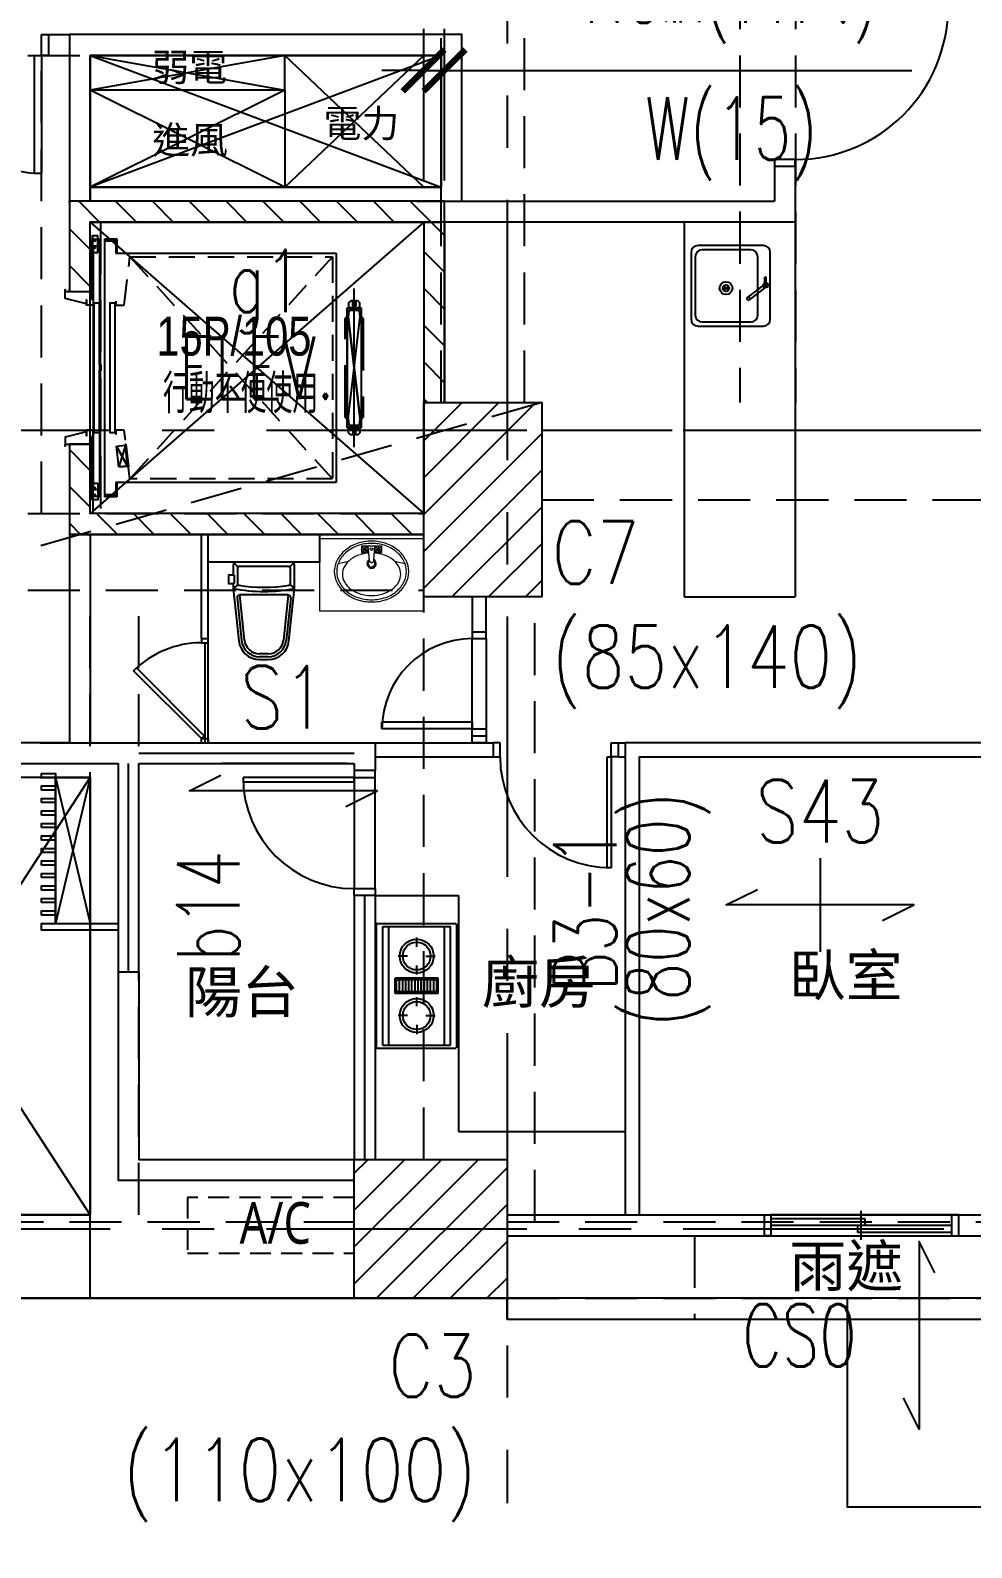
# Model space of a CAD drawing. Header units: millimetres. Extents: x -3377 to 119122, y -22007 to 15479.
# Drawn here: x 65733 to 66411, y 4645 to 5737 of the extents above; entities that cross this region are included whole.
import ezdxf
from ezdxf.enums import TextEntityAlignment as Align

# ---------------------------------------------------------------- set-up
doc = ezdxf.new("R2010")
doc.units = ezdxf.units.MM
doc.header["$LTSCALE"] = 150
doc.header["$MEASUREMENT"] = 0
for name, pattern in [('11', [0.15, 0.1, -0.05]), ('CENTER', [2, 1.25, -0.25, 0.25, -0.25]), ('DIVIDE2', [15.875, 6.35, -3.175, 0, -3.175, 0, -3.175]), ('DOT', [0.25, 0, -0.25]), ('HIDDEN', [0.375, 0.25, -0.125]), ('HIDDEN2', [0.1875, 0.125, -0.0625]), ('PHANTOM2', [31.75, 15.875, -3.175, 3.175, -3.175, 3.175, -3.175])]:
    doc.linetypes.add(name, pattern=pattern)
doc.layers.get('0').update_dxf_attribs({"plot": 0})
for name, color, linetype, plot in [('AREA', 3, 'Continuous', False), ('S-ARCH', 252, 'Continuous', False), ('機電', 11, 'Continuous', False)]:
    doc.layers.add(name, color=color, linetype=linetype, plot=plot)
for name, color, linetype in [('ASSLN', 8, 'Continuous'), ('BEAM', 251, 'DOT'), ('CENTER', 1, 'CENTER'), ('COL', 1, 'Continuous'), ('E-TXT', 7, 'Continuous'), ('FIN', 5, 'Continuous'), ('HIDDEN', 2, 'HIDDEN'), ('OPEN', 4, 'Continuous'), ('S-COL', 7, 'Continuous'), ('S-COLB', 4, 'HIDDEN'), ('S-CONCWALL', 30, 'Continuous'), ('S-DIM', 2, 'Continuous'), ('S-GRID', 1, 'CENTER'), ('S-HATCH-COL', 13, 'Continuous'), ('S-HATCH-CONCWALL', 161, 'Continuous'), ('S-OPEN', 13, 'Continuous'), ('S-RCBMB', 3, 'HIDDEN'), ('S-RCBMG', 2, 'HIDDEN'), ('S-SLAB', 5, 'Continuous'), ('S-SLABT', 2, 'Continuous'), ('S-TEXT', 2, 'Continuous'), ('S-TEXTB', 3, 'Continuous'), ('S-TEXTC', 3, 'Continuous'), ('S-TEXTG', 2, 'Continuous'), ('TEXT', 2, 'Continuous'), ('TOIL', 6, 'Continuous'), ('TOILET', 141, 'Continuous'), ('WALL', 2, 'Continuous'), ('WALL2', 3, 'Continuous'), ('WALL3', 4, 'Continuous')]:
    doc.layers.add(name, color=color, linetype=linetype)
doc.styles.add('3E', font='simplex.shx', dxfattribs={"width": 0.8, "height": 45, "bigfont": 'dayus.shx'})
doc.styles.add('CHINESET', font='c2.shx', dxfattribs={"bigfont": 'china.shx'})
doc.styles.add('CS4', font='romans.shx', dxfattribs={"width": 0.7, "height": 45, "bigfont": 'lsp.shx'})
doc.styles.add('HH', font='')
doc.styles.get('HH').set_extended_font_data('Microsoft JhengHei')
doc.dimstyles.new('DIM150', dxfattribs={"dimscale": 15, "dimtxt": 3, "dimasz": 2, "dimexe": 2, "dimexo": 2, "dimgap": 1, "dimtad": 1, "dimdec": 1, "dimdsep": 46, "dimtxsty": 'CS4', "dimblk1": 'ARCHTICK', "dimblk2": 'ARCHTICK', "dimsah": 1, "dimcen": 2, "dimdle": 2, "dimadec": 0, "dimazin": 0, "dimtfac": 1, "dimtdec": 1, "dimtmove": 0, "dimatfit": 3, "dimldrblk": 'TAA', "dimfxl": 0, "dimtolj": 1, "dimarcsym": 0})

# ---------------------------------------------------------------- blocks, each defined once
blk = doc.blocks.new('LINE(2)')
at = {"layer": 'S-GRID'}
for points in [[(-6585.87, -344.9), (-6585.87, -3083.41)], [(-8859.11, -2310.91), (-5430.87, -2310.91)], [(-8859.11, -2885.91), (-5430.87, -2885.91)]]:
    blk.add_lwpolyline(points, dxfattribs=at)
blk = doc.blocks.new('COL(2F-16F)')
for points in [[(-6645.9, -2290.9), (-6560.9, -2290.9), (-6560.9, -2430.9), (-6645.9, -2430.9)], [(-6695.9, -2835.9), (-6585.9, -2835.9), (-6585.9, -2935.9), (-6695.9, -2935.9)]]:
    blk.add_lwpolyline(points, close=True)
blk = doc.blocks.new('WALL(2F-14F)')
blk.add_lwpolyline([(-6630.9, -2290.9), (-6630.9, -2145.9), (-6900.9, -2145.9), (-6900.9, -2210.9), (-6885.9, -2210.9), (-6885.9, -2160.9), (-6645.9, -2160.9), (-6645.9, -2290.9), (-6630.9, -2290.9)])
at = {"elevation": 1.1}
blk.add_lwpolyline([(-6645.9, -2370.9), (-6885.9, -2370.9), (-6885.9, -2320.9), (-6900.9, -2320.9), (-6900.9, -2385.9), (-6645.9, -2385.9), (-6645.9, -2370.9)], dxfattribs=at)
blk = doc.blocks.new('_ARCHTICK')
at = {"color": 0, "linetype": 'ByBlock', "const_width": 0.15}
blk.add_lwpolyline([(-0.5, -0.5), (0.5, 0.5)], dxfattribs=at)
blk = doc.blocks.new('*D130')
at = {"layer": 'DEFPOINTS', "color": 0, "transparency": 16777216}
for p in [(66031.5, 5708.4), (66016.5, 5599.2), (66031.5, 5599.2)]:
    blk.add_point(p, dxfattribs=at)
at = {"layer": 'S-DIM', "color": 0, "lineweight": -2, "transparency": 16777216}
for p, q in [((66016.5, 5629.2), (66016.5, 5738.4)), ((66031.5, 5629.2), (66031.5, 5738.4)), ((66016.5, 5708.4), (65986.5, 5708.4)), ((66016.5, 5708.4), (66031.5, 5708.4)), ((66031.5, 5708.4), (66367.8, 5708.4))]:
    blk.add_line(p, q, dxfattribs=at)
at = {"layer": 'S-DIM', "color": 0, "lineweight": -2, "transparency": 16777216, "xscale": 30, "yscale": 30, "zscale": 30}
blk.add_blockref('_ARCHTICK', (66016.5, 5708.4), dxfattribs=at)
at = {"layer": 'S-DIM', "color": 0, "lineweight": -2, "transparency": 16777216, "xscale": 30, "yscale": 30, "zscale": 30, "rotation": 180}
blk.add_blockref('_ARCHTICK', (66031.5, 5708.4), dxfattribs=at)
at = {"layer": 'S-DIM', "color": 0, "transparency": 16777216, "char_height": 45, "attachment_point": 5, "style": 'CS4'}
for s, insert in [('\\A1;RC牆(TYP.)', (66237.9, 5757.7)), ('\\A1;W(15)', (66237.9, 5659.1))]:
    blk.add_mtext(s, dxfattribs=dict(at, insert=insert))
blk = doc.blocks.new('TAA')
at = {"linetype": 'Continuous'}
blk.add_line((0, 0), (-1.663, 0), dxfattribs=at)
blk.add_solid([(-1.5, -0.25), (-1.5, 0.25), (0, 0)], dxfattribs=at)
blk = doc.blocks.new('DwFm')
at = {"layer": 'DEFPOINTS', "color": 252, "linetype": 'HIDDEN'}
blk.add_lwpolyline([(-6560.9, -2290.9), (-12110.4, -3880.1)], dxfattribs=at)
blk = doc.blocks.new('A$C536C7597')
at = {"color": 252}
for p, q in [((-185, 225), (-185, 250)), ((-185, 225), (-325, 155)), ((-185, 155), (-325, 225)), ((-72.5, 155), (-325, 155)), ((-85, 155), (-325, 155)), ((-85, 155), (-325, 155)), ((-242.5, -173), (-242.5, -245)), ((-240, -245), (-240, -173)), ((-325, -270), (-530, -270)), ((-530, -585), (-325, -270)), ((-325, -585), (-530, -270)), ((-325, -270), (-325, -585)), ((-325, -585), (-530, -585)), ((-110, -645), (-790, -645)), ((415, -645), (-25, -645))]:
    blk.add_line(p, q, dxfattribs=at)
at = {"color": 252, "ltscale": 10}
for p, q in [((-323.2, 108), (-323.2, 120)), ((-323.2, -58), (-323.2, -80))]:
    blk.add_line(p, q, dxfattribs=at)
at = {"color": 252, "linetype": 'HIDDEN2'}
for p, q in [((-150.5, 105), (-296.5, -55)), ((-150.5, -55), (-296.5, 105))]:
    blk.add_line(p, q, dxfattribs=at)
at = {"color": 252, "linetype": 'HIDDEN'}
for p, q in [((110, -600), (110, -660)), ((-25, -660), (-25, -645))]:
    blk.add_line(p, q, dxfattribs=at)
at = {"color": 252}
for points in [[(-185, 250), (-325, 225)], [(-325, 250), (-185, 225), (-325, 225)], [(-85, 250), (-185, 155)], [(-85, 155), (-185, 250)], [(-185, 225), (-185, 155)], [(-325, 155), (-72.5, 155)], [(-325, 155), (-85, 155)], [(-325, -270), (-350, -270), (-350, -375), (-325, -375), (-325, -270), (-350, -375), (-350, -270), (-325, -375)], [(530, -645), (530, -795.5), (220, -795.5), (220, -645)]]:
    blk.add_lwpolyline(points, dxfattribs=at)
at = {"color": 252, "linetype": 'DIVIDE2'}
for points in [[(-324, -25.2), (-324, -67.5), (-318, -67.5), (-318, 117.5), (-324, 117.5), (-324, 75.2)], [(-305.9, -57.5), (-305.9, -67.9), (-314.5, -67.9), (-314.5, 117.9), (-305.9, 117.9), (-305.9, 107.5)]]:
    blk.add_lwpolyline(points, dxfattribs=at)
at = {"color": 252, "ltscale": 10}
for points in [[(-319.5, 108), (-319.5, 120), (-323.5, 120), (-323.5, 108)], [(-307, -21.5), (-307, 71.5), (-310.8, 71.5), (-310.8, -21.5)], [(-319.5, -58), (-319.5, -70), (-323.5, -70), (-323.5, -58)]]:
    blk.add_lwpolyline(points, close=True, dxfattribs=at)
at = {"color": 252, "linetype": 'PHANTOM2'}
blk.add_lwpolyline([(-317.5, -62.5), (-317.5, 112.5), (-322.8, 112.5), (-322.8, -62.5)], close=True, dxfattribs=at)
blk.add_lwpolyline([(-314.5, 25), (-314.5, 116.5), (-306.5, 116.5), (-306.5, 107.5), (-148, 107.5), (-148, -57.5), (-306.5, -57.5), (-306.5, -66.5), (-314.5, -66.5), (-314.5, 25)], dxfattribs=at)
at = {"color": 252, "linetype": 'HIDDEN2'}
for points in [[(-306.5, 73), (-306.5, 70), (-300.5, 70), (-296.5, 105), (-150.5, 105), (-150.5, -55), (-296.5, -55), (-300.5, -20), (-306.5, -20), (-306.5, -23)], [(-304.5, -46.4), (-298.1, -45.7), (-306.2, -31.5), (-298.1, -45.7), (-304.5, -46.4), (-306.2, -31.5), (-299.7, -30.8), (-298.1, -45.7), (-299.7, -30.8), (-304.5, -46.4)], [(-299.7, -30.8), (-299.8, -30), (-299.3, -30), (-297.5, -46.4), (-298, -46.4), (-298.1, -45.7)]]:
    blk.add_lwpolyline(points, dxfattribs=at)
at = {"color": 252, "ltscale": 10}
for points in [[(-325, 81.5), (-325, 80), (-323.8, 74.4), (-322.8, 74.4), (-322.8, 70), (-327.8, 70), (-327.8, 73.9), (-327.8, 71), (-343, 75), (-343, 81.5), (-343, 80), (-340, 80), (-340, 81.5), (-340, 80), (-325, 80)], [(-317.2, 25), (-317.2, 26.8), (-318.3, 26.8), (-318.3, 71.5), (-322.3, 71.5), (-322.3, -21.5), (-318.3, -21.5), (-318.3, 23.2), (-317.2, 23.2), (-317.2, 25)], [(-130, 68), (-140, 68), (-130, -18), (-140, 68), (-130, 68), (-130, -18), (-140, -18), (-140, 68), (-140, -18), (-130, 68)], [(-325, -31.5), (-325, -30), (-323.8, -24.4), (-322.8, -24.4), (-322.8, -20), (-327.8, -20), (-327.8, -23.9), (-327.8, -21), (-343, -25), (-343, -31.5), (-343, -30), (-340, -30), (-340, -31.5), (-340, -30), (-325, -30)]]:
    blk.add_lwpolyline(points, dxfattribs=at)
for points in [[(-139, 68.5), (-131, 68.5), (-131, 71.8), (-132.5, 73.3), (-133.9, 73.3), (-133.9, 69.7, -0.414214), (-134.1, 69.5), (-135.9, 69.5, -0.414214), (-136.1, 69.7), (-136.1, 73.3), (-137.5, 73.3), (-139, 71.8), (-139, 68), (-131, 68), (-131, 68.5)], [(-139, -18.4), (-131, -18.4), (-131, -21.8), (-132.5, -23.3), (-133.9, -23.3), (-133.9, -19.7, 0.414214), (-134.1, -19.5), (-135.9, -19.5, 0.414214), (-136.1, -19.7), (-136.1, -23.3), (-137.5, -23.3), (-139, -21.8), (-139, -18), (-131, -18), (-131, -18.4)]]:
    blk.add_lwpolyline(points, format="xyb", dxfattribs=at)
at = {"color": 252, "linetype": 'HIDDEN'}
blk.add_lwpolyline([(-25, -660), (-25, -660), (415, -660), (415, -645)], dxfattribs=at)
at = {"color": 252, "ltscale": 10}
for centre in [(-321.7, 116.5), (-321.7, 116.5), (-321.7, 111.5), (-321.7, 111.5), (-321.7, -61.5), (-321.7, -61.5), (-321.7, -66.5), (-321.7, -66.5)]:
    blk.add_circle(centre, 0.425, dxfattribs=at)
at = {"layer": 'AREA', "color": 252}
blk.add_lwpolyline([(-325, -585), (-530, -585), (-530, -645), (-325, -645)], close=True, dxfattribs=at)
at = {"layer": 'ASSLN', "color": 252}
for points in [[(-360, -270), (-360, -267), (-350, -267), (-350, -270)], [(-360, -279), (-360, -276), (-350, -276), (-350, -279)], [(-360, -288), (-360, -285), (-350, -285), (-350, -288)], [(-360, -297), (-360, -294), (-350, -294), (-350, -297)], [(-360, -306), (-360, -303), (-350, -303), (-350, -306)], [(-360, -315), (-360, -312), (-350, -312), (-350, -315)], [(-360, -324), (-360, -321), (-350, -321), (-350, -324)], [(-360, -333), (-360, -330), (-350, -330), (-350, -333)], [(-360, -342), (-360, -339), (-350, -339), (-350, -342)], [(-360, -351), (-360, -348), (-350, -348), (-350, -351)], [(-360, -360), (-360, -357), (-350, -357), (-350, -360)], [(-360, -369), (-360, -366), (-350, -366), (-350, -369)]]:
    blk.add_lwpolyline(points, close=True, dxfattribs=at)
blk.add_lwpolyline([(-305, -380), (-360, -380), (-360, -375), (-305, -375)], dxfattribs=at)
at = {"layer": 'BEAM', "color": 252, "linetype": 'HIDDEN'}
blk.add_line((-317.5, 130), (-317.5, -80), dxfattribs=at)
at = {"layer": 'CENTER', "color": 252}
blk.add_line((-135, -32.1), (-135, 82.1), dxfattribs=at)
at = {"layer": 'COL', "color": 252}
for points in [[(-85, 0), (0, 0), (0, -140), (-85, -140)], [(-135, -545), (-25, -545), (-25, -645), (-135, -645)]]:
    blk.add_lwpolyline(points, close=True, dxfattribs=at)
at = {"layer": 'FIN', "color": 252}
for p, q in [((159.5, 113), (112.5, 113)), ((150.5, 110), (115.5, 110)), ((107.5, 108), (107.5, 60)), ((110.5, 105), (110.5, 63)), ((155.5, 63), (155.5, 105)), ((164.5, 60), (164.5, 108)), ((161.5, 90.2), (160.5, 90.2)), ((160.5, 86.1), (160.5, 90.2)), ((161.5, 86.2), (161.5, 90.2)), ((130.3, 82.4), (135, 82.4)), ((131, 84), (134.3, 80.7)), ((131, 80.7), (134.3, 84)), ((159.5, 84.5), (147.7, 75.3)), ((160.7, 82.9), (149, 73.8)), ((159.5, 86.2), (162.8, 82.9)), ((159.5, 82.9), (162.8, 86.2)), ((148.3, 73.8), (147.6, 74.6)), ((150, 74.5), (148.7, 76.1)), ((112.5, 55), (159.5, 55)), ((115.5, 58), (150.5, 58)), ((-120, -355), (-60, -355)), ((-60, -355), (-60, -525)), ((-118.9, -464.7), (-118.9, -375.3)), ((-118.6, -375), (-61.5, -375)), ((-114.5, -377.2), (-65.6, -377.2)), ((-114.5, -462.8), (-114.5, -377.2)), ((-110, -462.8), (-110, -377.2)), ((-70, -462.8), (-70, -377.2)), ((-65.6, -462.8), (-65.6, -377.2)), ((-61.1, -464.7), (-61.1, -375.3)), ((-90, -391.9), (-90, -385.3)), ((-96.7, -398.6), (-103.4, -398.6)), ((-83.4, -398.6), (-76.7, -398.6)), ((-105.6, -425.6), (-105.6, -414.4)), ((-74.5, -414.4), (-105.6, -414.4)), ((-90, -411.9), (-90, -405.3)), ((-74.5, -425.6), (-74.5, -414.4)), ((-74.5, -425.6), (-105.6, -425.6)), ((-104.5, -424.4), (-104.5, -415.6)), ((-75.6, -415.6), (-104.5, -415.6)), ((-75.6, -424.4), (-104.5, -424.4)), ((-102.3, -424.4), (-102.3, -415.6)), ((-100, -424.4), (-100, -415.6)), ((-97.8, -424.4), (-97.8, -415.6)), ((-95.6, -424.4), (-95.6, -415.6)), ((-93.4, -424.4), (-93.4, -415.6)), ((-91.1, -424.4), (-91.1, -415.6)), ((-88.9, -424.4), (-88.9, -415.6)), ((-86.7, -424.4), (-86.7, -415.6)), ((-84.5, -424.4), (-84.5, -415.6)), ((-82.3, -424.4), (-82.3, -415.6)), ((-80, -424.4), (-80, -415.6)), ((-77.8, -424.4), (-77.8, -415.6)), ((-75.6, -424.4), (-75.6, -415.6)), ((-90, -434.7), (-90, -428.1)), ((-96.7, -441.4), (-103.4, -441.4)), ((-83.4, -441.4), (-76.7, -441.4)), ((-90, -448.1), (-90, -454.7)), ((-118.6, -465), (-61.5, -465)), ((-114.5, -462.8), (-65.6, -462.8)), ((-60, -525), (60, -525))]:
    blk.add_line(p, q, dxfattribs=at)
for points in [[(102.5, 130), (102.5, -140)], [(182.5, 130), (182.5, -140)], [(102.5, -140), (182.5, -140)]]:
    blk.add_lwpolyline(points, dxfattribs=at)
for centre, radius in [((132.6, 82.4), 4.63), ((132.6, 82.4), 2.34), ((161.2, 84.6), 1.7), ((-90, -398.6), 12.2), ((-90, -398.6), 10), ((-90, -441.4), 12.2), ((-90, -441.4), 10)]:
    blk.add_circle(centre, radius, dxfattribs=at)
for centre, radius, start, end in [((112.5, 108), 5, 90, 180), ((115.5, 105), 5, 90, 180), ((150.5, 105), 5, 0, 90), ((159.5, 108), 5, 0, 90), ((148, 74.9), 0.5, 127.959, 217.959), ((148.6, 74.1), 0.5, 217.959, 307.959), ((112.5, 60), 5, 180, 270), ((115.5, 63), 5, 180, 270), ((150.5, 63), 5, 270, 0), ((159.5, 60), 5, 270, 0), ((-118.6, -375.3), 0.333, 90, 180), ((-118.6, -464.7), 0.333, 180, 270)]:
    blk.add_arc(centre, radius, start, end, dxfattribs=at)
at = {"layer": 'HIDDEN', "color": 252}
blk.add_lwpolyline([(-128.5, 60.5), (-128.5, -10.5, -0.414214), (-129, -11), (-130.4, -11, 0.385314), (-130.9, -11.4), (-131.4, -16, -0.385314), (-131.9, -16.5), (-138.1, -16.5, -0.385314), (-138.6, -16), (-139.1, -11.4, 0.385314), (-139.6, -11), (-141, -11, -0.414214), (-141.5, -10.5), (-141.5, 60.5, -0.414214), (-141, 61), (-139.6, 61, 0.385314), (-139.1, 61.5), (-138.6, 66.1, -0.385314), (-138.1, 66.5), (-131.9, 66.5, -0.385314), (-131.4, 66.1), (-130.9, 61.5, 0.385314), (-130.4, 61), (-129, 61, -0.414214), (-128.5, 60.5, -1)], format="xyb", dxfattribs=at)
at = {"layer": 'OPEN', "color": 252, "linetype": 'Continuous'}
for p, q in [((-360, 250), (-360, 265)), ((-360, 265), (-355, 265)), ((-365, 165), (-365, 250)), ((-365, 250), (-360, 250)), ((-355, 250), (-360, 250)), ((-360, 250), (-360, 165)), ((182.5, 175), (167.5, 175)), ((167.5, 175), (167.5, 170)), ((182.5, 170), (182.5, 175)), ((-360, 165), (-365, 165)), ((-245, -170), (-245, -173)), ((-245, -173), (-240, -173)), ((-240, -173), (-240, -170)), ((-50, -165), (-50, -170)), ((-50, -170), (-40, -170)), ((-50, -235), (-50, -170)), ((-40, -170), (-40, -165)), ((-40, -170), (-40, -235)), ((-293.8, -193.2), (-291.7, -191.1)), ((-245, -242), (-293.8, -193.2)), ((-291.7, -191.1), (-242.9, -239.9)), ((-242.9, -239.9), (-245, -242)), ((-115, -235), (-115, -230)), ((-115, -230), (-50, -230)), ((-50, -235), (-115, -235)), ((-50, -230), (-50, -235)), ((-50, -240), (-50, -235)), ((-50, -235), (-40, -235)), ((-40, -235), (-40, -240)), ((-245, -245), (-245, -242)), ((-245, -242), (-240, -242)), ((-240, -242), (-240, -245)), ((-30, -245), (-35, -245)), ((-30, -255), (-30, -245)), ((50, -255), (50, -245)), ((50, -245), (55, -245)), ((-35, -255), (-30, -255)), ((47, -335), (47, -255)), ((47, -255), (50, -255)), ((55, -255), (50, -255)), ((50, -255), (50, -335)), ((-135, -270), (-215, -270)), ((-215, -270), (-215, -273)), ((-215, -273), (-135, -273)), ((-135, -265), (-135, -270)), ((-135, -270), (-120, -270)), ((-135, -270), (-135, -350)), ((-135, -273), (-135, -270)), ((-120, -270), (-120, -265)), ((-120, -350), (-120, -270)), ((50, -335), (47, -335)), ((-135, -355), (-135, -350)), ((-135, -350), (-120, -350)), ((-120, -350), (-120, -355)), ((160, -585), (165, -585)), ((165, -585), (165, -600)), ((295, -585), (165, -585)), ((165, -587.5), (232.5, -587.5)), ((230, -603), (230, -582)), ((232.5, -587.5), (232.5, -592.5)), ((300, -585), (295, -585)), ((295, -585), (295, -600)), ((165, -600), (160, -600)), ((295, -592.5), (165, -592.5)), ((165, -600), (295, -600)), ((227.5, -597.5), (227.5, -592.5)), ((295, -597.5), (227.5, -597.5)), ((295, -600), (300, -600))]:
    blk.add_line(p, q, dxfattribs=at)
at = {"layer": 'OPEN', "color": 252}
for p, q in [((-245, -170), (-245, -95)), ((-240, -170), (-240, -95)), ((-245, -170), (-240, -170))]:
    blk.add_line(p, q, dxfattribs=at)
at = {"layer": 'OPEN', "color": 252, "linetype": 'Continuous'}
for centre, radius, start, end in [((182.5, 285), 110, 270, 0), ((-360, 250), 85, 180, 270), ((-245, -242), 69, 90, 135), ((-50, -235), 65, 90, 180), ((50, -255), 80, 180, 270), ((-135, -270), 80, 180, 270)]:
    blk.add_arc(centre, radius, start, end, dxfattribs=at)
at = {"layer": 'TOIL', "color": 252}
for p, q in [((-218.7, -118.3), (-221.4, -115.6)), ((-219, -119), (-219, -130.6)), ((-182, -118), (-218, -118)), ((-181.3, -118.3), (-178.6, -115.6)), ((-181, -119), (-181, -130.6)), ((-221.4, -124.4), (-222, -124.4)), ((-221.4, -130.4), (-222, -130.4)), ((-221.4, -124.4), (-221.4, -130.4)), ((-221.4, -130.4), (-221.4, -130.4)), ((-221.4, -130.4), (-221.4, -130.4)), ((-221.4, -130.4), (-221.4, -130.4)), ((-221.4, -130.4), (-221.4, -130.4)), ((-218.8, -131.3), (-222, -134)), ((-219.3, -140.7), (-216.1, -171.4)), ((-217.5, -138.5), (-214.1, -171.1)), ((-182.7, -138.5), (-217.3, -138.5)), ((-182.5, -138.5), (-185.9, -171.1)), ((-180.7, -140.7), (-183.9, -171.4)), ((-181.2, -131.3), (-178, -134)), ((-196.9, -181), (-203.1, -181)), ((-196.9, -183), (-203.1, -183))]:
    blk.add_line(p, q, dxfattribs=at)
blk.add_lwpolyline([(-160, -95), (-160, -115), (-240, -115)], dxfattribs=at)
at = {"layer": 'TOIL', "color": 252, "elevation": 0}
blk.add_lwpolyline([(-222, -124.4), (-225.4, -124.4), (-225.4, -130.4), (-222, -130.4), (-222, -134), (-218, -171.6, 0.383798), (-203.1, -185), (-196.9, -185, 0.383798), (-182, -171.6), (-178, -134), (-178, -117, 0.414214), (-180, -115), (-220, -115, 0.414214), (-222, -117)], format="xyb", close=True, dxfattribs=at)
at = {"layer": 'TOIL', "color": 252}
for centre, radius, start, end in [((-218, -119), 1, 90, 180), ((-182, -119), 1, 0, 90), ((-218, -130.6), 1, 180, 261.2257), ((-182, -130.6), 1, 278.7743, 0), ((-200, -14), 122, 259.6111, 280.3889), ((-217.3, -140.5), 2, 90, 186.0132), ((-200, -14), 119, 261.2257, 278.7743), ((-182.7, -140.5), 2, 353.9868, 90), ((-203.1, -170), 13, 186.0132, 270), ((-203.1, -170), 11, 186.0132, 270), ((-196.9, -170), 11, 270, 353.9868), ((-196.9, -170), 13, 270, 353.9868)]:
    blk.add_arc(centre, radius, start, end, dxfattribs=at)
at = {"layer": 'TOILET', "color": 252, "lineweight": 13}
for p, q in [((-85, -95), (-160, -95)), ((-160, -95), (-160, -150)), ((-160, -98), (-85, -98)), ((-85, -95), (-85, -150)), ((-129.7, -103.1), (-115.3, -103.1)), ((-129.7, -103.1), (-129.7, -107.9)), ((-129.7, -105.5), (-124.9, -105.5)), ((-129.7, -107.9), (-124.5, -107.9)), ((-129, -107.2), (-125.6, -103.8)), ((-125.6, -107.2), (-129, -103.8)), ((-127.3, -103.1), (-127.3, -107.9)), ((-124.1, -113.7), (-124.9, -103.1)), ((-120.9, -113.7), (-120.1, -103.1)), ((-120.5, -107.9), (-115.3, -107.9)), ((-120.1, -105.5), (-115.3, -105.5)), ((-119.4, -107.2), (-116, -103.8)), ((-116, -107.2), (-119.4, -103.8)), ((-117.7, -103.1), (-117.7, -107.9)), ((-115.3, -103.1), (-115.3, -107.9)), ((-146.6, -116), (-138.9, -114.1)), ((-106.1, -114.1), (-98.4, -116)), ((-160, -150), (-85, -150))]:
    blk.add_line(p, q, dxfattribs=at)
for centre, radius in [((-127.3, -105.5), 2.39), ((-122.5, -105.5), 0.955), ((-117.7, -105.5), 2.39)]:
    blk.add_circle(centre, radius, dxfattribs=at)
for centre, radius, start, end in [((-126.9, -123.8), 22.8, 129.4005, 153.24), ((-126.9, -123.8), 21.2, 129.4005, 153.24), ((-124.2, -127.1), 27, 108.7906, 129.4006), ((-124.2, -127.1), 25.4, 108.7906, 129.4005), ((-122.5, -132.2), 32.4, 89.9999, 108.7906), ((-122.5, -132.2), 30.8, 89.9999, 108.7906), ((-122.5, -137.1), 28.8, 93.9271, 106.7646), ((-122.5, -132.2), 32.4, 71.2092, 89.9999), ((-122.5, -132.2), 30.8, 71.2092, 89.9999), ((-122.5, -137.1), 28.8, 73.2352, 86.0727), ((-120.8, -127.1), 25.4, 50.5992, 71.2092), ((-120.8, -127.1), 27, 50.5992, 71.2092), ((-118.1, -123.8), 21.2, 26.7598, 50.5993), ((-118.1, -123.8), 22.8, 26.7598, 50.5993), ((-131.1, -121.7), 18.2, 153.2399, 179.9999), ((-131.1, -121.7), 16.5, 153.2399, 179.9999), ((-132.2, -123.6), 11.3, 150.3365, 179.9999), ((-127.6, -126.3), 16.6, 126.0272, 150.3365), ((-124.5, -130.5), 21.8, 106.7646, 126.0273), ((-122.5, -116), 3.34, 118.7782, 61.2216), ((-122.5, -116), 2.39, 129.0727, 50.927), ((-122.5, -113.7), 1.56, 179.9999, 359.9999), ((-120.5, -130.5), 21.8, 53.9725, 73.2352), ((-117.4, -126.3), 16.6, 29.6633, 53.9726), ((-112.8, -123.6), 11.3, 359.9999, 29.6633), ((-113.9, -121.7), 16.5, 359.9999, 26.7599), ((-113.9, -121.7), 18.2, 359.9999, 26.7599), ((-131.1, -121.7), 18.2, 179.9999, 206.7599), ((-131.1, -121.7), 16.5, 179.9999, 206.7599), ((-126.9, -119.6), 22.8, 206.7598, 230.5993), ((-126.9, -119.6), 21.2, 206.7598, 230.5993), ((-132.2, -123.6), 11.3, 179.9999, 209.6633), ((-127.6, -121), 16.6, 209.6632, 233.9726), ((-117.4, -121), 16.6, 306.0272, 330.3365), ((-118.1, -119.6), 21.2, 309.4005, 333.24), ((-118.1, -119.6), 22.8, 309.4005, 333.24), ((-112.8, -123.6), 11.3, 330.3365, 359.9999), ((-113.9, -121.7), 16.5, 333.2399, 359.9999), ((-113.9, -121.7), 18.2, 333.2399, 359.9999), ((-124.2, -116.4), 27, 230.5992, 251.2092), ((-124.2, -116.4), 25.4, 230.5992, 251.2092), ((-124.5, -116.8), 21.8, 233.9725, 253.2352), ((-122.5, -111.2), 32.4, 251.2092, 269.9999), ((-122.5, -111.2), 30.8, 251.2092, 269.9999), ((-122.5, -110.1), 28.8, 253.2351, 269.9999), ((-122.5, -110.1), 28.8, 269.9999, 286.7647), ((-122.5, -111.2), 30.8, 269.9999, 288.7906), ((-122.5, -111.2), 32.4, 269.9999, 288.7906), ((-120.5, -116.8), 21.8, 286.7646, 306.0273), ((-120.8, -116.4), 25.4, 288.7906, 309.4005), ((-120.8, -116.4), 27, 288.7906, 309.4005)]:
    blk.add_arc(centre, radius, start, end, dxfattribs=at)
at = {"layer": 'WALL', "color": 252}
for p, q in [((-355, 265), (-355, 250)), ((-355, 265), (-340, 265)), ((-355, 250), (-340, 250)), ((167.5, 170), (167.5, 145)), ((182.5, 170), (167.5, 170)), ((182.5, 170), (182.5, 130)), ((-90, 145), (-340, 145)), ((-340, 144), (-340, 145)), ((-340, 144), (-340, 80)), ((-325, 130), (-89.6, 130)), ((-325, 129), (-325, 130)), ((-325, 129), (-325, 130)), ((-325, 129), (-325, 130)), ((-325, 80), (-325, 129)), ((-85, 130), (-85, -80)), ((-70, 130), (-70, 0)), ((-340, 80), (-325, 80)), ((-325, -30), (-340, -30)), ((-340, -30), (-340, -95)), ((-325, -80), (-325, -30)), ((-324, -80), (-325, -80)), ((-85, -80), (-324, -80)), ((-339, -95), (-340, -95)), ((-85, -95), (-339, -95)), ((-325, -95), (-85, -95)), ((-85, -95), (-325, -95)), ((-325, -96), (-325, -95)), ((-325, -96), (-325, -245)), ((-324, -245), (-325, -245)), ((-324, -245), (-120, -245)), ((-120, -245), (-120, -265)), ((-550, -260), (-305, -260)), ((-305, -260), (-305, -410)), ((-297.5, -410), (-297.5, -260)), ((-290, -252.5), (-135, -252.5)), ((-290, -410), (-290, -260)), ((-290, -260), (-135, -260)), ((-140, -260), (-230, -260)), ((-135, -260), (-135, -265)), ((-120, -265), (-135, -265)), ((-120, -355), (-135, -355)), ((-135, -355), (-135, -545)), ((-127.5, -355), (-127.5, -545)), ((-120, -355), (-120, -545)), ((-305, -410), (-290, -410)), ((-25, -585), (429, -585)), ((160, -585), (160, -600)), ((300, -585), (300, -600)), ((-25, -600), (415, -600))]:
    blk.add_line(p, q, dxfattribs=at)
for points in [[(-57.5, 145), (-57.5, 265), (-340, 265), (-340, 145)], [(-72.5, 145), (-72.5, 250), (-325, 250), (-325, 145)], [(-90, 145), (167.5, 145)], [(-90, 130), (182.5, 130)], [(-340, -95), (-340, -245), (-550, -245)]]:
    blk.add_lwpolyline(points, dxfattribs=at)
at = {"layer": 'WALL2', "color": 252}
for p, q in [((-120, -245), (-35, -245)), ((-35, -245), (-35, -255)), ((55, -245), (55, -255)), ((55, -245), (60, -245)), ((60, -245), (60, -585)), ((-120, -255), (-35, -255)), ((55, -255), (60, -255)), ((70, -255), (70, -585))]:
    blk.add_line(p, q, dxfattribs=at)
for points in [[(-50, -165), (-40, -165), (-40, -140), (-50, -140)], [(-50, -240), (-40, -240), (-40, -245), (-50, -245)]]:
    blk.add_lwpolyline(points, close=True, dxfattribs=at)
blk.add_lwpolyline([(70, -255), (325, -255), (325, -245), (60, -245)], dxfattribs=at)
at = {"layer": 'WALL3', "color": 252}
for points in [[(-305, -410), (-305, -560), (-135, -560)], [(-290, -410), (-290, -545), (-135, -545)]]:
    blk.add_lwpolyline(points, dxfattribs=at)
at = {"layer": '機電', "color": 252, "linetype": '11'}
blk.add_lwpolyline([(-135, -612.5), (-135, -572.5), (-255, -572.5), (-255, -612.5)], close=True, dxfattribs=at)
at = {"layer": 'E-TXT', "color": 252, "style": 'CHINESET'}
for s, width, p in [('15P/105', 0.8, (-165.8, 33.8)), ('行動不便使用', 0.7, (-160.9, -7.7))]:
    blk.add_text(s, height=28, dxfattribs=dict(at, width=width)).set_placement(p, align=Align.RIGHT)
at = {"layer": 'TEXT', "color": 252, "style": 'HH'}
for s, p in [('弱電', (-281, 231.4)), ('電力', (-157.1, 190.9)), ('進風', (-280.4, 179.2))]:
    blk.add_text(s, height=20, dxfattribs=at).set_placement(p)
for s, p in [('臥室', (218.7, -427.4)), ('廚房', (-2.1, -432.4)), ('陽台', (-215.9, -439.4)), ('雨遮', (219.2, -636.7))]:
    blk.add_text(s, height=30, dxfattribs=at).set_placement(p, align=Align.CENTER)
at = {"layer": '機電', "color": 252, "style": 'HH', "width": 0.8}
blk.add_text('A/C', height=30, dxfattribs=at).set_placement((-217.5, -605.7))
blk = doc.blocks.new('2022-0217')
blk.add_blockref('A$C536C7597', (53991.1, -2290.9))

msp = doc.modelspace()

# ---------------------------------------------------------------- hatches: boundary and pattern name
at = {"layer": 'S-HATCH-COL'}
h = msp.add_hatch(dxfattribs=at)
h.set_pattern_fill('ANSI31', color=256, scale=150, style=0)
h.set_pattern_definition([(45, (24220.8, 0), (-13.258252, 13.258252), [])])
h.paths.add_polyline_path([(67071.53, 6239.23), (67181.53, 6239.23), (67181.53, 6139.23), (67071.53, 6139.23)])
h.paths.add_polyline_path([(67071.53, 5499.23), (67181.53, 5499.23), (67181.53, 5399.23), (67071.53, 5399.23)])
h.paths.add_polyline_path([(67071.53, 4924.23), (67181.53, 4924.23), (67181.53, 4824.23), (67071.53, 4824.23)])
h.paths.add_polyline_path([(65966.53, 4924.23), (66076.53, 4924.23), (66076.53, 4824.23), (65966.53, 4824.23)])
h.paths.add_polyline_path([(65311.53, 4924.23), (65201.53, 4924.23), (65201.53, 4824.23), (65311.53, 4824.23)])
h.paths.add_polyline_path([(64296.53, 6814.23), (64406.53, 6814.23), (64406.53, 6714.23), (64296.53, 6714.23)])
h.paths.add_polyline_path([(64296.53, 6249.23), (64406.53, 6249.23), (64406.53, 6149.23), (64296.53, 6149.23)])
h.paths.add_polyline_path([(64296.53, 5514.23), (64406.53, 5514.23), (64406.53, 5414.23), (64296.53, 5414.23)])
h.paths.add_polyline_path([(64296.53, 4924.23), (64406.53, 4924.23), (64406.53, 4824.23), (64296.53, 4824.23)])
h.paths.add_polyline_path([(65281.53, 6814.23), (65196.53, 6814.23), (65196.53, 6714.23), (65281.53, 6714.23)])
h.paths.add_polyline_path([(66016.53, 5469.23), (66101.53, 5469.23), (66101.53, 5329.23), (66016.53, 5329.23)])
h.paths.add_polyline_path([(66016.53, 6294.23), (66101.53, 6294.23), (66101.53, 6154.23), (66016.53, 6154.23)])
h.paths.add_polyline_path([(65281.53, 6294.23), (65196.53, 6294.23), (65196.53, 6154.23), (65281.53, 6154.23)])
h.paths.add_polyline_path([(65196.53, 5469.23), (65281.53, 5469.23), (65281.53, 5329.23), (65196.53, 5329.23)])
h.paths.add_polyline_path([(66016.53, 6814.23), (66101.53, 6814.23), (66101.53, 6714.23), (66016.53, 6714.23)])
h.paths.add_polyline_path([(67071.53, 6814.23), (67181.53, 6814.23), (67181.53, 6714.23), (67071.53, 6714.23)])
at = {"layer": 'S-HATCH-CONCWALL'}
h = msp.add_hatch(dxfattribs=at)
h.set_pattern_fill('ANSI31', color=256, scale=150, angle=90, style=0)
h.paths.add_polyline_path([(65266.53, 5329.23), (65281.53, 5329.23), (65281.53, 4924.23), (65266.53, 4924.23)])
h.paths.add_polyline_path([(65311.53, 4884.23), (65536.53, 4884.23), (65536.53, 5274.23), (65551.53, 5274.23), (65551.53, 4869.23), (65311.53, 4869.23)])
h.paths.add_polyline_path([(65281.53, 5374.23), (65551.53, 5374.23), (65551.53, 5446.73), (65536.53, 5446.73), (65536.53, 5389.23), (65281.53, 5389.23)])
h.paths.add_polyline_path([(65281.53, 5469.23), (65281.53, 5614.23), (65536.53, 5614.23), (65536.53, 5556.73), (65551.53, 5556.73), (65551.53, 5629.23), (65266.53, 5629.23), (65266.53, 5469.23)])
h.paths.add_polyline_path([(66031.53, 5469.23), (66031.53, 5614.23), (65761.53, 5614.23), (65761.53, 5549.23), (65776.53, 5549.23), (65776.53, 5599.23), (66016.53, 5599.23), (66016.53, 5469.23)])
edge = h.paths.add_edge_path()
edge.add_line((66016.53, 5389.23), (65776.53, 5389.23))
edge.add_line((65776.53, 5389.23), (65776.53, 5439.23))
edge.add_line((65776.53, 5439.23), (65761.53, 5439.23))
edge.add_line((65761.53, 5439.23), (65761.53, 5374.23))
edge.add_line((65761.53, 5374.23), (66016.53, 5374.23))
edge.add_line((66016.53, 5374.23), (66016.53, 5389.23))
h.paths.add_polyline_path([(65396.53, 6249.23), (66016.53, 6249.23), (66016.53, 6234.23), (65396.53, 6234.23)])
edge = h.paths.add_edge_path(flags=16)
edge.add_line((66029.03, 6154.23), (66029.03, 5959.23))
edge = h.paths.add_edge_path()
edge.add_line((66029.03, 5959.23), (65411.53, 5959.23))
edge.add_line((65411.53, 5959.23), (65411.53, 6134.23))
edge.add_line((65411.53, 6134.23), (65396.53, 6134.23))
edge.add_line((65396.53, 6134.23), (65396.53, 5944.23))
edge.add_line((65396.53, 5944.23), (66044.03, 5944.23))
edge.add_line((66044.03, 5944.23), (66044.03, 6154.23))
edge.add_line((66044.03, 6154.23), (66029.03, 6154.23))

# ---------------------------------------------------------------- linework, layer by layer
at = {"layer": 'S-OPEN'}
for p, q in [((65776.53, 5719.23), (66029.03, 5624.23)), ((66029.03, 5719.23), (65776.53, 5624.23)), ((65776.53, 5599.23), (66016.53, 5389.23)), ((66016.53, 5599.23), (65776.53, 5389.23)), ((65571.53, 4884.23), (65776.53, 5199.23)), ((65776.53, 4884.23), (65571.53, 5199.23))]:
    msp.add_line(p, q, dxfattribs=at)
at = {"layer": 'S-RCBMB'}
for p, q in [((66244.03, 6169.23), (66244.03, 5469.23)), ((66284.03, 6169.23), (66284.03, 5469.23)), ((65281.53, 5719.23, 0), (66029.03, 5719.23, 0)), ((65741.53, 5389.23), (65741.53, 5719.23)), ((65776.53, 5389.23), (65776.53, 5719.23)), ((65776.53, 5624.23), (66029.03, 5624.23)), ((65776.53, 5599.23), (66029.03, 5599.23)), ((65776.53, 4884.23), (65776.53, 5334.23)), ((65811.53, 4884.23), (65811.53, 5334.23)), ((65571.53, 5224.23), (65776.53, 5224.23)), ((65571.53, 5199.23), (65776.53, 5199.23))]:
    msp.add_line(p, q, dxfattribs=at)
at = {"layer": 'S-RCBMG'}
for p, q in [((66029.03, 5469.23), (66029.03, 6154.23)), ((66089.03, 5469.23), (66089.03, 6154.23)), ((66101.53, 5449.23), (67071.53, 5449.23)), ((66101.53, 5399.23), (67071.53, 5399.23)), ((65281.53, 5389.23), (66016.53, 5389.23)), ((65281.53, 5334.23), (66016.53, 5334.23)), ((66016.53, 4924.23), (66016.53, 5329.23)), ((66096.53, 4879.23), (66096.53, 5329.23)), ((65311.53, 4879.23), (65966.53, 4879.23)), ((66076.53, 4879.23), (67071.53, 4879.23)), ((65311.53, 4824.23), (65966.53, 4824.23)), ((66076.53, 4824.23), (67071.53, 4824.23))]:
    msp.add_line(p, q, dxfattribs=at)
at = {"layer": 'S-SLAB'}
msp.add_lwpolyline([(65216.53, 4824.23), (66076.53, 4824.23), (66076.53, 4824.23), (66076.53, 4809.23), (66516.53, 4809.23), (66516.53, 4824.23), (67181.53, 4824.23), (67181.53, 4924.23), (67166.53, 4924.23), (67166.53, 5399.23), (67181.53, 5399.23), (67181.53, 5499.23), (67166.53, 5499.23), (67166.53, 5964.23)], dxfattribs=at)
for points in [[(65776.53, 5719.23), (66029.03, 5719.23), (66029.03, 5624.23), (65776.53, 5624.23)], [(65776.53, 5599.23), (66016.53, 5599.23), (66016.53, 5389.23), (65776.53, 5389.23)], [(65571.53, 4884.23), (65776.53, 4884.23), (65776.53, 5199.23), (65571.53, 5199.23)]]:
    msp.add_lwpolyline(points, close=True, dxfattribs=at)
at = {"layer": 'S-SLABT', "color": 1}
msp.add_line((66301.82, 5141.22), (66301.82, 5073.72), dxfattribs=at)
for points in [[(65960.43, 5178.4), (65982.93, 5189.65), (65847.93, 5189.65), (65870.43, 5200.9)], [(66346.82, 5096.22), (66369.32, 5107.47), (66234.32, 5107.47), (66256.82, 5118.72)], [(66384.49, 4842.56), (66373.24, 4865.06), (66373.24, 4730.06), (66361.99, 4752.56)]]:
    msp.add_lwpolyline(points, dxfattribs=at)

# ---------------------------------------------------------------- block references
msp.add_blockref('DwFm', (72662.4, 7760.14))
at = {"layer": 'S-ARCH'}
msp.add_blockref('2022-0217', (12110.4, 7760.14), dxfattribs=at)
at = {"layer": 'S-COL'}
msp.add_blockref('COL(2F-16F)', (72662.4, 7760.14), dxfattribs=at)
at = {"layer": 'S-COLB'}
msp.add_blockref('COL(2F-16F)', (72662.4, 7760.14), dxfattribs=at)
at = {"layer": 'S-CONCWALL'}
msp.add_blockref('WALL(2F-14F)', (72662.4, 7760.14), dxfattribs=at)
at = {"layer": 'S-GRID'}
msp.add_blockref('LINE(2)', (72662.4, 7760.14), dxfattribs=at)

# ---------------------------------------------------------------- texts
at = {"layer": 'S-SLABT', "color": 2, "style": '3E', "width": 0.8}
for s, p in [('S1', (65915.43, 5234.65)), ('S43', (66301.82, 5152.47))]:
    msp.add_text(s, height=45, dxfattribs=at).set_placement(p, align=Align.CENTER)
at = {"layer": 'S-SLABT', "color": 2, "style": 'CS4', "width": 0.7}
msp.add_text('CS0', height=45, dxfattribs=at).set_placement((66328.24, 4775.06), align=Align.RIGHT)
at = {"layer": 'S-TEXT', "style": 'CS4', "width": 0.7}
msp.add_text('ELEV.', height=45, dxfattribs=at).set_placement((65896.53, 5494.23), align=Align.MIDDLE_CENTER)
at = {"layer": 'S-TEXTB', "linetype": 'Continuous', "style": 'CS4', "width": 0.7}
msp.add_text('g1', height=45, dxfattribs=at).set_placement((65902.78, 5549.23, 0), align=Align.MIDDLE)
msp.add_text('b14', height=45, rotation=90, dxfattribs=at).set_placement((65861.53, 5106.73), align=Align.MIDDLE)
at = {"layer": 'S-TEXTC', "style": 'CS4', "width": 0.8}
for s, p in [('C7', (66108.59, 5338.78)), ('(85x140)', (66108.59, 5263.78))]:
    msp.add_text(s, height=45, dxfattribs=at).set_placement(p)
for s, p in [('C3', (66054.49, 4753.27)), ('(110x100)', (66054.49, 4678.27))]:
    msp.add_text(s, height=45, dxfattribs=at).set_placement(p, align=Align.RIGHT)
at = {"layer": 'S-TEXTG', "insert": (66166.53, 5104.23), "char_height": 45, "attachment_point": 5, "rotation": 90, "line_spacing_factor": 0.7, "style": 'CS4'}
msp.add_mtext('{\\W0.7;B3-1\\P(80x60)}', dxfattribs=at)

# ---------------------------------------------------------------- dimensions: what is measured, and where the dimension line sits
at = {"layer": 'S-DIM'}
dim = msp.add_linear_dim(base=(66031.53, 5708.37), p1=(66016.53, 5599.23), p2=(66031.53, 5599.23), text='RC牆(TYP.)\\XW(<>)', dimstyle='DIM150', dxfattribs=at)
dim.commit()
dim.dimension.update_dxf_attribs({"geometry": '*D130', "text_midpoint": (66237.89, 5708.37), "dimtype": 160})

doc.saveas('drawing.dxf')
